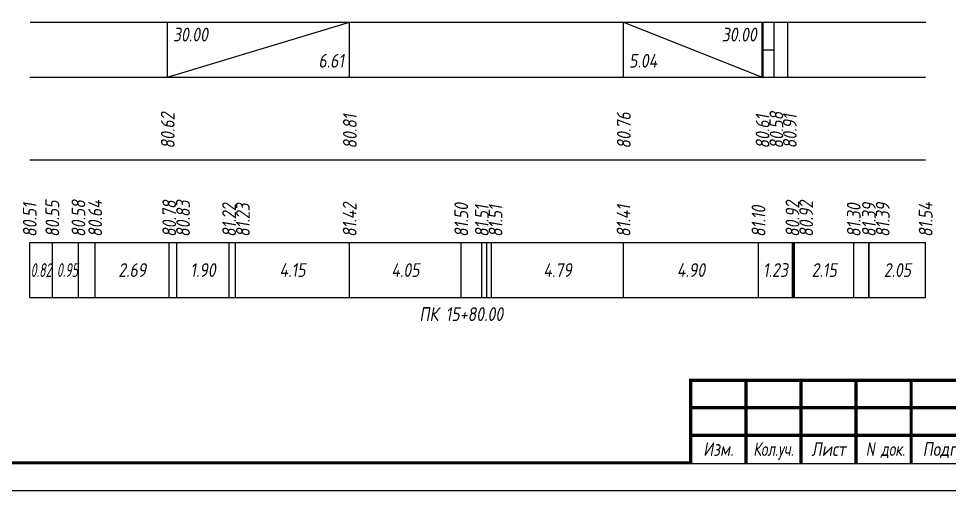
# Model space of a CAD drawing. Extents: x -717 to 1451, y -133302 to 233.
# Drawn here: x 77.9 to 246.9, y -24624.4 to -24538.8 of the extents above; entities that cross this region are included whole.
import ezdxf
from ezdxf.enums import TextEntityAlignment as Align

# ---------------------------------------------------------------- set-up
doc = ezdxf.new("R2010")
doc.units = 0
for name, color, linetype in [('Зарамочное оформление', 7, 'Continuous'), ('Код_510', 7, 'Continuous'), ('Код_516', 1, 'Continuous'), ('Подписи поперечников', 7, 'Continuous'), ('Таблица', 7, 'Continuous')]:
    doc.layers.add(name, color=color, linetype=linetype)
doc.styles.add('М', font='romand.shx', dxfattribs={"width": 0.8, "oblique": 10, "height": 2.5})

# ---------------------------------------------------------------- blocks, each defined once
blk = doc.blocks.new('Штамп')
at = {"linetype": 'Continuous'}
blk.add_wipeout([(199.95, -411.25), (384.95, -411.25), (384.95, -426.25), (199.95, -426.25)], dxfattribs=at).dxf.layer = 'Зарамочное оформление'
at = {"layer": 'Зарамочное оформление', "linetype": 'Continuous', "lineweight": -3, "const_width": 0.6, "flags": 128}
for points in [[(199.95, -426.25), (199.95, -411.25), (384.95, -411.25)], [(209.95, -411.25), (209.95, -426.25)], [(219.95, -411.25), (219.95, -426.25)], [(229.95, -411.25), (229.95, -426.25)], [(239.95, -411.25), (239.95, -426.25)], [(199.95, -416.25), (264.95, -416.25)], [(199.95, -421.25), (264.95, -421.25)]]:
    blk.add_lwpolyline(points, dxfattribs=at)
at = {"layer": 'Зарамочное оформление', "linetype": 'Continuous', "style": 'М', "oblique": 10}
for s, width, p in [('Изм.', 0.8, (204.95, -423.75)), ('Кол.уч.', 0.7, (214.95, -423.75)), ('Лист', 0.8, (224.95, -423.75)), ('N док.', 0.7, (235.28, -423.75)), ('Подпись', 0.8, (247.45, -423.75))]:
    blk.add_text(s, height=2.5, dxfattribs=dict(at, width=width)).set_placement(p, align=Align.MIDDLE_CENTER)
blk = doc.blocks.new('шифр')
blk.add_blockref('Штамп', (0, -24253))

msp = doc.modelspace()

# ---------------------------------------------------------------- linework, layer by layer
at = {"flags": 128}
msp.add_lwpolyline([(-30.054, -24624.421), (389.946, -24624.421), (389.946, -24327.421), (-30.054, -24327.421)], close=True, dxfattribs=at)
at = {"const_width": 0.6, "flags": 128}
msp.add_lwpolyline([(-10.054, -24619.421), (384.946, -24619.421), (384.946, -24332.421), (-10.054, -24332.421)], close=True, dxfattribs=at)
at = {"layer": 'Код_510'}
for p, q in [((79.946, -24589.421), (79.946, -24579.421)), ((84.053, -24589.421), (84.053, -24579.421)), ((88.791, -24589.421), (88.791, -24579.421)), ((91.837, -24589.421), (91.837, -24579.421)), ((105.275, -24589.421), (105.275, -24579.421)), ((106.657, -24589.421), (106.657, -24579.421)), ((116.142, -24589.421), (116.142, -24579.421)), ((117.288, -24589.421), (117.288, -24579.421)), ((138.015, -24589.421), (138.015, -24579.421)), ((158.286, -24589.421), (158.286, -24579.421)), ((162.003, -24589.421), (162.003, -24579.421)), ((162.896, -24589.421), (162.896, -24579.421)), ((163.791, -24589.421), (163.791, -24579.421)), ((187.744, -24589.421), (187.744, -24579.421)), ((212.237, -24589.421), (212.237, -24579.421)), ((218.394, -24589.421), (218.394, -24579.421)), ((218.53, -24589.421), (218.53, -24579.421)), ((218.797, -24589.421), (218.797, -24579.421)), ((229.529, -24589.421), (229.529, -24579.421)), ((232.283, -24589.421), (232.283, -24579.421)), ((232.302, -24589.421), (232.302, -24579.421)), ((232.335, -24589.421), (232.335, -24579.421)), ((242.577, -24589.421), (242.577, -24579.421))]:
    msp.add_line(p, q, dxfattribs=at)
at = {"layer": 'Код_516'}
for p, q in [((104.946, -24549.421), (104.946, -24539.421)), ((104.946, -24549.421), (138.015, -24539.421)), ((138.015, -24549.421), (138.015, -24539.421)), ((187.744, -24549.421), (187.744, -24539.421)), ((187.744, -24539.421), (212.927, -24549.421)), ((212.927, -24549.421), (212.927, -24539.421)), ((213.106, -24549.421), (213.106, -24539.421)), ((215.106, -24549.421), (215.106, -24539.421)), ((217.577, -24549.421), (217.577, -24539.421)), ((213.106, -24544.421), (215.106, -24544.421))]:
    msp.add_line(p, q, dxfattribs=at)
at = {"layer": 'Таблица'}
for p, q in [((80, -24539.421), (242.631, -24539.421)), ((79.946, -24549.421), (242.577, -24549.421)), ((79.946, -24564.421), (242.577, -24564.421)), ((79.946, -24579.421), (242.577, -24579.421)), ((79.946, -24589.421), (242.577, -24589.421))]:
    msp.add_line(p, q, dxfattribs=at)

# ---------------------------------------------------------------- texts
at = {"layer": 'Код_510', "style": 'М', "oblique": 10, "width": 0.8}
for s, p in [('80.55', (84.053, -24578.421)), ('80.58', (88.791, -24578.421)), ('80.78', (105.275, -24578.421)), ('80.83', (107.775, -24578.421)), ('80.92', (218.394, -24578.421)), ('80.92', (220.894, -24578.421)), ('80.51', (79.946, -24578.421)), ('80.64', (91.837, -24578.421)), ('81.22', (116.142, -24578.421)), ('81.23', (118.642, -24578.421)), ('81.42', (138.015, -24578.421)), ('81.50', (158.286, -24578.421)), ('81.51', (162.003, -24578.421)), ('81.51', (164.503, -24578.421)), ('81.41', (187.744, -24578.421)), ('81.10', (212.237, -24578.421)), ('81.30', (229.529, -24578.421)), ('81.39', (232.283, -24578.421)), ('81.39', (234.783, -24578.421)), ('81.54', (242.577, -24578.421))]:
    msp.add_text(s, height=2.5, rotation=90, dxfattribs=at).set_placement(p, align=Align.MIDDLE_LEFT)
at = {"layer": 'Код_510', "style": 'М', "oblique": 10}
for s, width, p in [('0.82', 0.6, (81.999, -24584.421)), ('0.95', 0.6, (86.777, -24584.421)), ('2.69', 0.8, (98.556, -24584.421)), ('1.90', 0.8, (111.4, -24584.421)), ('4.15', 0.8, (127.651, -24584.421)), ('4.05', 0.8, (148.15, -24584.421)), ('4.79', 0.8, (175.767, -24584.421)), ('4.90', 0.8, (199.99, -24584.421)), ('1.23', 0.8, (215.315, -24584.421)), ('2.15', 0.8, (224.163, -24584.421)), ('2.05', 0.8, (237.456, -24584.421))]:
    msp.add_text(s, height=2.5, dxfattribs=dict(at, width=width)).set_placement(p, align=Align.MIDDLE_CENTER)
at = {"layer": 'Код_516', "style": 'М', "oblique": 10, "width": 0.8}
msp.add_text('30.00', height=2.5, dxfattribs=at).set_placement((105.946, -24540.421), align=Align.TOP_LEFT)
msp.add_text('30.00', height=2.5, dxfattribs=at).set_placement((211.927, -24540.421), align=Align.TOP_RIGHT)
msp.add_text('6.61', height=2.5, dxfattribs=at).set_placement((137.015, -24548.421), align=Align.BOTTOM_RIGHT)
msp.add_text('5.04', height=2.5, dxfattribs=at).set_placement((188.744, -24548.421), align=Align.BOTTOM_LEFT)
for s, p in [('80.62', (105, -24562.371)), ('80.81', (138.069, -24562.371)), ('80.76', (187.798, -24562.371)), ('80.61', (212.981, -24562.371)), ('80.58', (215.481, -24562.371)), ('80.91', (217.918, -24562.33))]:
    msp.add_text(s, height=2.5, rotation=90, dxfattribs=at).set_placement(p, align=Align.MIDDLE_LEFT)
at = {"layer": 'Подписи поперечников', "style": 'М', "oblique": 10, "width": 0.8}
msp.add_text('ПК 15+80.00', height=2.5, dxfattribs=at).set_placement((158.286, -24594.421), align=Align.BOTTOM_CENTER)

# ---------------------------------------------------------------- next in the draw order: block references
msp.add_blockref('шифр', (0, 59.829))

doc.saveas('drawing.dxf')
